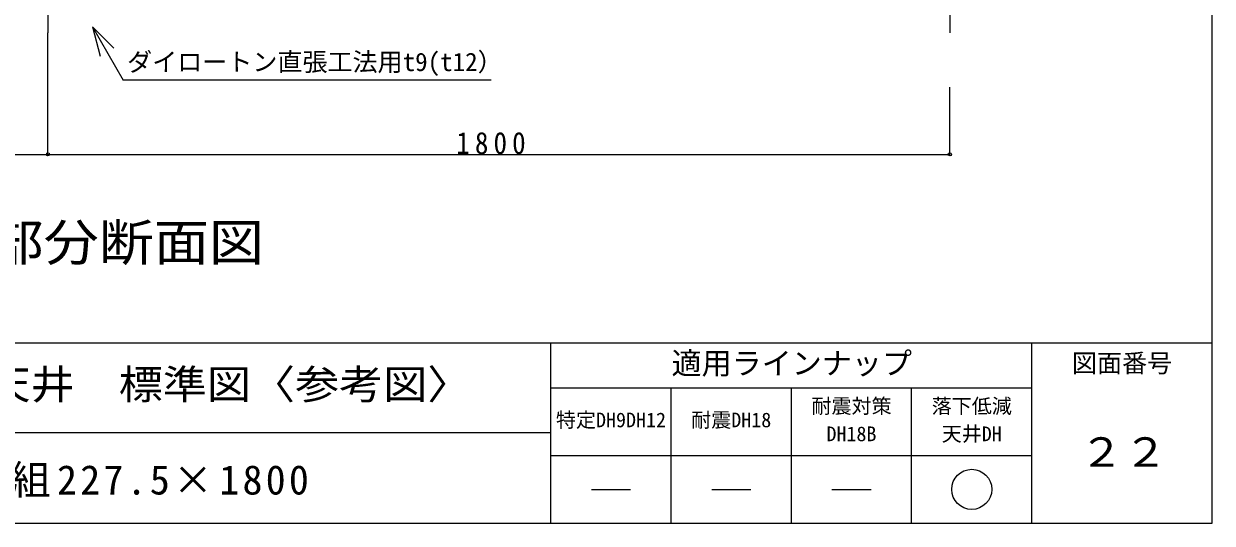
# Model space of a CAD drawing. Units: millimetres at full size, sheet at 1:20; details may follow other scales. Extents: x -4155 to 4045, y -2866 to 2834.
# Drawn here: x 1673 to 4045, y -2866 to -1870 of the extents above; entities that cross this region are included whole.
import ezdxf
from ezdxf.enums import TextEntityAlignment as Align

# ---------------------------------------------------------------- set-up
doc = ezdxf.new("R2010")
doc.units = ezdxf.units.MM
doc.header["$LTSCALE"] = 20
doc.linetypes.add('CHAIN1', pattern=[8, 5, -1, 1, -1])
for name, color, linetype, lineweight in [('1-0_断面', 7, 'Continuous', 9), ('1-1_寸法', 7, 'Continuous', 9), ('1-2_文字', 7, 'Continuous', 9), ('F-0_図枠', 7, 'Continuous', 9)]:
    doc.layers.add(name, color=color, linetype=linetype, lineweight=lineweight)
doc.styles.add('ＭＳ ゴシック', font='')
doc.styles.get('ＭＳ ゴシック').set_extended_font_data('MS Gothic')

msp = doc.modelspace()

# ---------------------------------------------------------------- linework, layer by layer
at = {"layer": '1-0_断面', "color": 4, "linetype": 'CHAIN1'}
for p, q in [((1721.26, -227.85), (1721.26, -1887.65)), ((3521.26, -227.85), (3521.26, -1887.65))]:
    msp.add_line(p, q, dxfattribs=at)
at = {"layer": '1-1_寸法'}
for p, q in [((1721.26, -2130.14), (1721.26, -1887.45)), ((3521.26, -2130.14), (3521.26, -1995.92)), ((-78.74, -2130.14), (1721.26, -2130.14)), ((1721.26, -2130.14), (3521.26, -2130.14))]:
    msp.add_line(p, q, dxfattribs=at)
for centre in [(1721.26, -2130.14), (3521.26, -2130.14)]:
    msp.add_circle(centre, 3.19, dxfattribs=at)
at = {"layer": '1-2_文字'}
for p, q in [((1809.97, -1876.01), (1871.08, -1981.85)), ((1809.97, -1876.01), (1825.5, -1933.97)), ((1809.97, -1876.01), (1852.4, -1918.44)), ((2605.86, -1981.85), (1871.08, -1981.85))]:
    msp.add_line(p, q, dxfattribs=at)
at = {"layer": 'F-0_図枠'}
for p, q in [((4045.15, -2865.65), (4045.15, 2834.35)), ((-4154.85, -2505.65), (4045.15, -2505.65)), ((2725.15, -2865.65), (2725.15, -2505.65)), ((3685.15, -2865.65), (3685.15, -2505.65)), ((2725.15, -2595.65), (3685.15, -2595.65)), ((2965.15, -2865.65), (2965.15, -2595.65)), ((3205.15, -2865.65), (3205.15, -2595.65)), ((3445.15, -2865.65), (3445.15, -2595.65)), ((2725.15, -2685.65), (-394.85, -2685.65)), ((2725.15, -2730.65), (3685.15, -2730.65)), ((2806.13, -2798.15), (2884.16, -2798.15)), ((3046.13, -2798.15), (3124.16, -2798.15)), ((3286.13, -2798.15), (3364.16, -2798.15)), ((-4154.85, -2865.65), (4045.15, -2865.65))]:
    msp.add_line(p, q, dxfattribs=at)
msp.add_circle((3565.15, -2798.15), 40, dxfattribs=at)

# ---------------------------------------------------------------- texts
at = {"layer": '1-1_寸法', "insert": (2536.26, -2130.14), "char_height": 43.99, "attachment_point": 7, "style": 'ＭＳ ゴシック'}
msp.add_mtext('\\T1.38;\\W0.9;1800', dxfattribs=at)
at = {"layer": '1-2_文字', "style": 'ＭＳ ゴシック'}
msp.add_text('ダイロートン直張工法用t9(t12）', height=36.66, dxfattribs=at).set_placement((1879.15, -1974.98), align=Align.BOTTOM_LEFT)
at = {"layer": '1-2_文字', "style": 'ＭＳ ゴシック', "width": 1.1}
msp.add_text('部分断面図', height=73.31, dxfattribs=at).set_placement((1602.56, -2364.29), align=Align.BOTTOM_LEFT)
at = {"layer": 'F-0_図枠', "style": 'ＭＳ ゴシック'}
for s, height, p in [('適用ラインナップ', 43.99, (2965.86, -2581.81)), ('図面番号', 36.66, (3765.15, -2575.65)), ('耐震対策', 29.33, (3245.15, -2655.4)), ('落下低減', 29.33, (3485.15, -2655.4)), ('特定DH9DH12', 29.33, (2735.15, -2683.15)), ('耐震DH18', 29.33, (3005.15, -2683.15)), ('DH18B', 29.33, (3275.15, -2710.9)), ('天井DH', 29.33, (3505.15, -2710.9))]:
    msp.add_text(s, height=height, dxfattribs=at).set_placement(p, align=Align.BOTTOM_LEFT)
at = {"layer": 'F-0_図枠', "style": 'ＭＳ ゴシック', "width": 1.1}
for s, p in [('ダイケンハイブリッド天井\u3000標準図〈参考図〉', (718.5, -2635.65)), ('２２', (3780.15, -2770.65))]:
    msp.add_text(s, height=58.65, dxfattribs=at).set_placement(p, align=Align.BOTTOM_LEFT)
at = {"layer": 'F-0_図枠', "insert": (718.5, -2815.65), "char_height": 58.65, "attachment_point": 7, "style": 'ＭＳ ゴシック'}
msp.add_mtext('\\T1.16;落下低減天井・基本軸組227.5×1800', dxfattribs=at)

doc.saveas('drawing.dxf')
